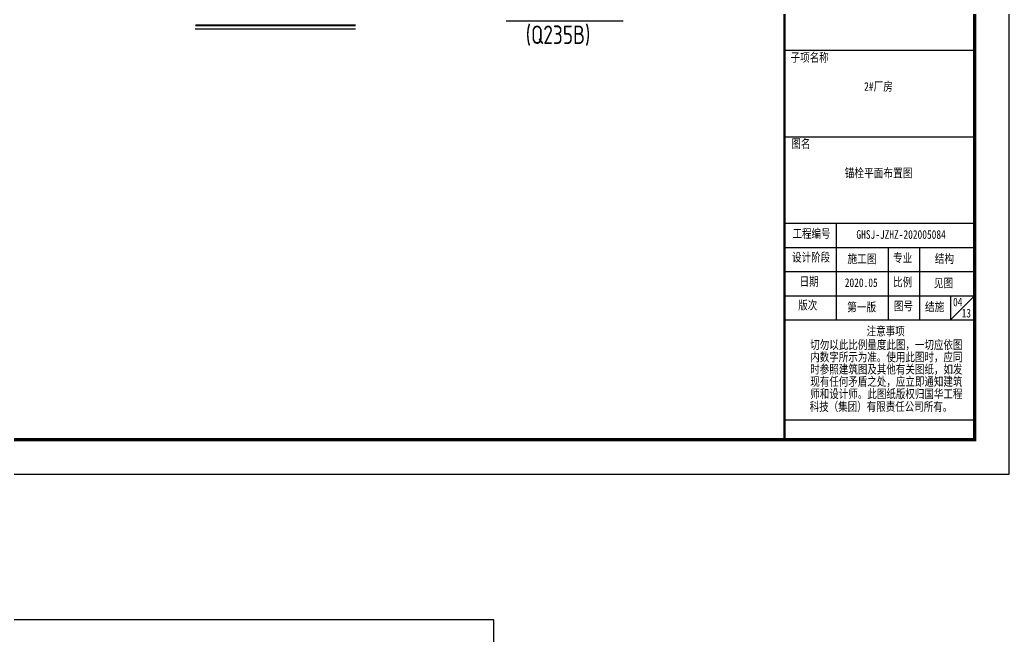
# Model space of a CAD drawing. Extents: x 9752569 to 9923256, y 1590558 to 2510207.
# Drawn here: x 9880338 to 9923256, y 2196545 to 2223288 of the extents above; entities that cross this region are included whole.
import ezdxf
from ezdxf.enums import TextEntityAlignment as Align

# ---------------------------------------------------------------- set-up
doc = ezdxf.new("R2010")
doc.units = 0
doc.header["$LTSCALE"] = 1000
doc.header["$MEASUREMENT"] = 0
doc.layers.get('0').update_dxf_attribs({"linetype": 'CONTINUOUS'})
for name, color, linetype in [('PP-PM-TK', 7, 'CONTINUOUS'), ('PUB_TEXT', 7, 'CONTINUOUS'), ('PUB_TITLE', 4, 'CONTINUOUS'), ('一般文字', 6, 'CONTINUOUS')]:
    doc.layers.add(name, color=color, linetype=linetype)
doc.styles.add('_HZTXT', font='atssdeng.shx', dxfattribs={"width": 0.8, "bigfont": 'atssdchn.shx'})
doc.styles.add('TQ', font='txt.shx', dxfattribs={"width": 0.8, "bigfont": 'hztxt.shx'})
doc.styles.add('仿宋', font='', dxfattribs={"width": 0.8})
doc.styles.get('仿宋').set_extended_font_data('SimSun')

# ---------------------------------------------------------------- blocks, each defined once
blk = doc.blocks.new('A2 TK 2019')
at = {"layer": 'PP-PM-TK', "color": 4}
for p, q in [((7035935, 1986448), (7041435, 1986448)), ((7035935, 1983948), (7041435, 1983948)), ((7035935, 1981448), (7041435, 1981448)), ((7037435, 1981448), (7037435, 1978648)), ((7035935, 1980748), (7041435, 1980748)), ((7038935, 1980748), (7038935, 1978648)), ((7039840, 1980748), (7039840, 1978648)), ((7035935, 1980048), (7041435, 1980048)), ((7035935, 1979348), (7041435, 1979348)), ((7041435, 1979348), (7040735, 1978648)), ((7040735, 1979348), (7040735, 1978648))]:
    blk.add_line(p, q, dxfattribs=at)
at = {"layer": 'PP-PM-TK', "color": 4, "const_width": 70}
blk.add_lwpolyline([(7035935, 2015184), (7041435, 2015184), (7041435, 1975184), (7035935, 1975184)], close=True, dxfattribs=at)
at = {"layer": 'PP-PM-TK', "color": 4, "const_width": 40}
for points in [[(7035935, 1978648), (7041435, 1978648)], [(7035935, 1975756), (7041435, 1975756)]]:
    blk.add_lwpolyline(points, dxfattribs=at)
at = {"layer": 'PUB_TEXT', "color": 2, "style": 'TQ'}
for s, p in [('子项名称', (7036114, 1986089)), ('图名', (7036138, 1983596)), ('工程编号', (7036169, 1980997)), ('设计阶段', (7036156, 1980311)), ('专业', (7039080, 1980294)), ('日期', (7036374, 1979611)), ('比例', (7039080, 1979594)), ('版次', (7036335, 1978925)), ('图号', (7039103, 1978902)), ('注意事项', (7038312, 1978175)), ('切勿以此比例量度此图，一切应依图', (7036682, 1977780)), ('内数字所示为准。使用此图时，应同', (7036682, 1977426)), ('时参照建筑图及其他有关图纸，如发', (7036682, 1977071)), ('现有任何矛盾之处，应立即通知建筑', (7036682, 1976716)), ('师和设计师。此图纸版权归国华工程', (7036682, 1976361)), ('科技（集团）有限责任公司所有。', (7036664, 1975992))]:
    blk.add_text(s, height=250, dxfattribs=at).set_placement(p)
at = {"layer": 'PUB_TITLE', "color": 0, "style": '仿宋', "width": 0.8}
blk.add_text('2#厂房', height=250, dxfattribs=at).set_placement((7038656, 1985275), align=Align.CENTER)
for s, p in [('GHSJ-JZHZ-202005084', (7038016, 1980994)), ('施工图', (7037757, 1980289)), ('结构', (7040282, 1980294)), ('2020.05', (7037680, 1979601)), ('见图', (7040256, 1979591)), ('第一版', (7037748, 1978895)), ('结施', (7039998, 1978901)), ('13', (7041059, 1978720))]:
    blk.add_text(s, height=250, dxfattribs=at).set_placement(p)

msp = doc.modelspace()

# ---------------------------------------------------------------- linework, layer by layer
at = {"layer": 'PUB_TITLE'}
for points in [[(9811805.5, 2203569.9), (9923255.5, 2203569.9), (9923255.5, 2266569.9), (9811805.5, 2266569.9)], [(9811805.5, 2134257.5), (9900905.5, 2134257.5), (9900905.5, 2197257.5), (9811805.5, 2197257.5)]]:
    msp.add_lwpolyline(points, close=True, dxfattribs=at)
at = {"layer": 'PUB_TITLE', "const_width": 150}
msp.add_lwpolyline([(9815555.5, 2205069.9), (9921755.5, 2205069.9), (9921755.5, 2265069.9), (9815555.5, 2265069.9)], close=True, dxfattribs=at)
at = {"layer": '一般文字', "color": 2}
for p, q in [((9901439.3, 2223239.3), (9906511.7, 2223239.3)), ((9887949, 2222894.3), (9894904.7, 2222894.3))]:
    msp.add_line(p, q, dxfattribs=at)
at = {"layer": '一般文字', "color": 2, "const_width": 81}
msp.add_lwpolyline([(9887949, 2223044.4), (9894904.7, 2223044.4)], dxfattribs=at)

# ---------------------------------------------------------------- block references
at = {"xscale": 1.5, "yscale": 1.5, "zscale": 1.5}
msp.add_blockref('A2 TK 2019', (-640397.3, -757705.8), dxfattribs=at)

# ---------------------------------------------------------------- texts
at = {"layer": 'PUB_TITLE', "color": 6, "style": '仿宋', "width": 0.8}
msp.add_text('锚栓平面布置图', height=375, dxfattribs=at).set_placement((9917586.8, 2216457.1), align=Align.CENTER)
msp.add_text('04', height=375, dxfattribs=at).set_placement((9920819.1, 2210854))
at = {"layer": '一般文字', "color": 2, "style": '_HZTXT', "width": 0.8}
msp.add_text('(Q235B)', height=800, dxfattribs=at).set_placement((9902284.8, 2222239.6))

doc.saveas('drawing.dxf')
